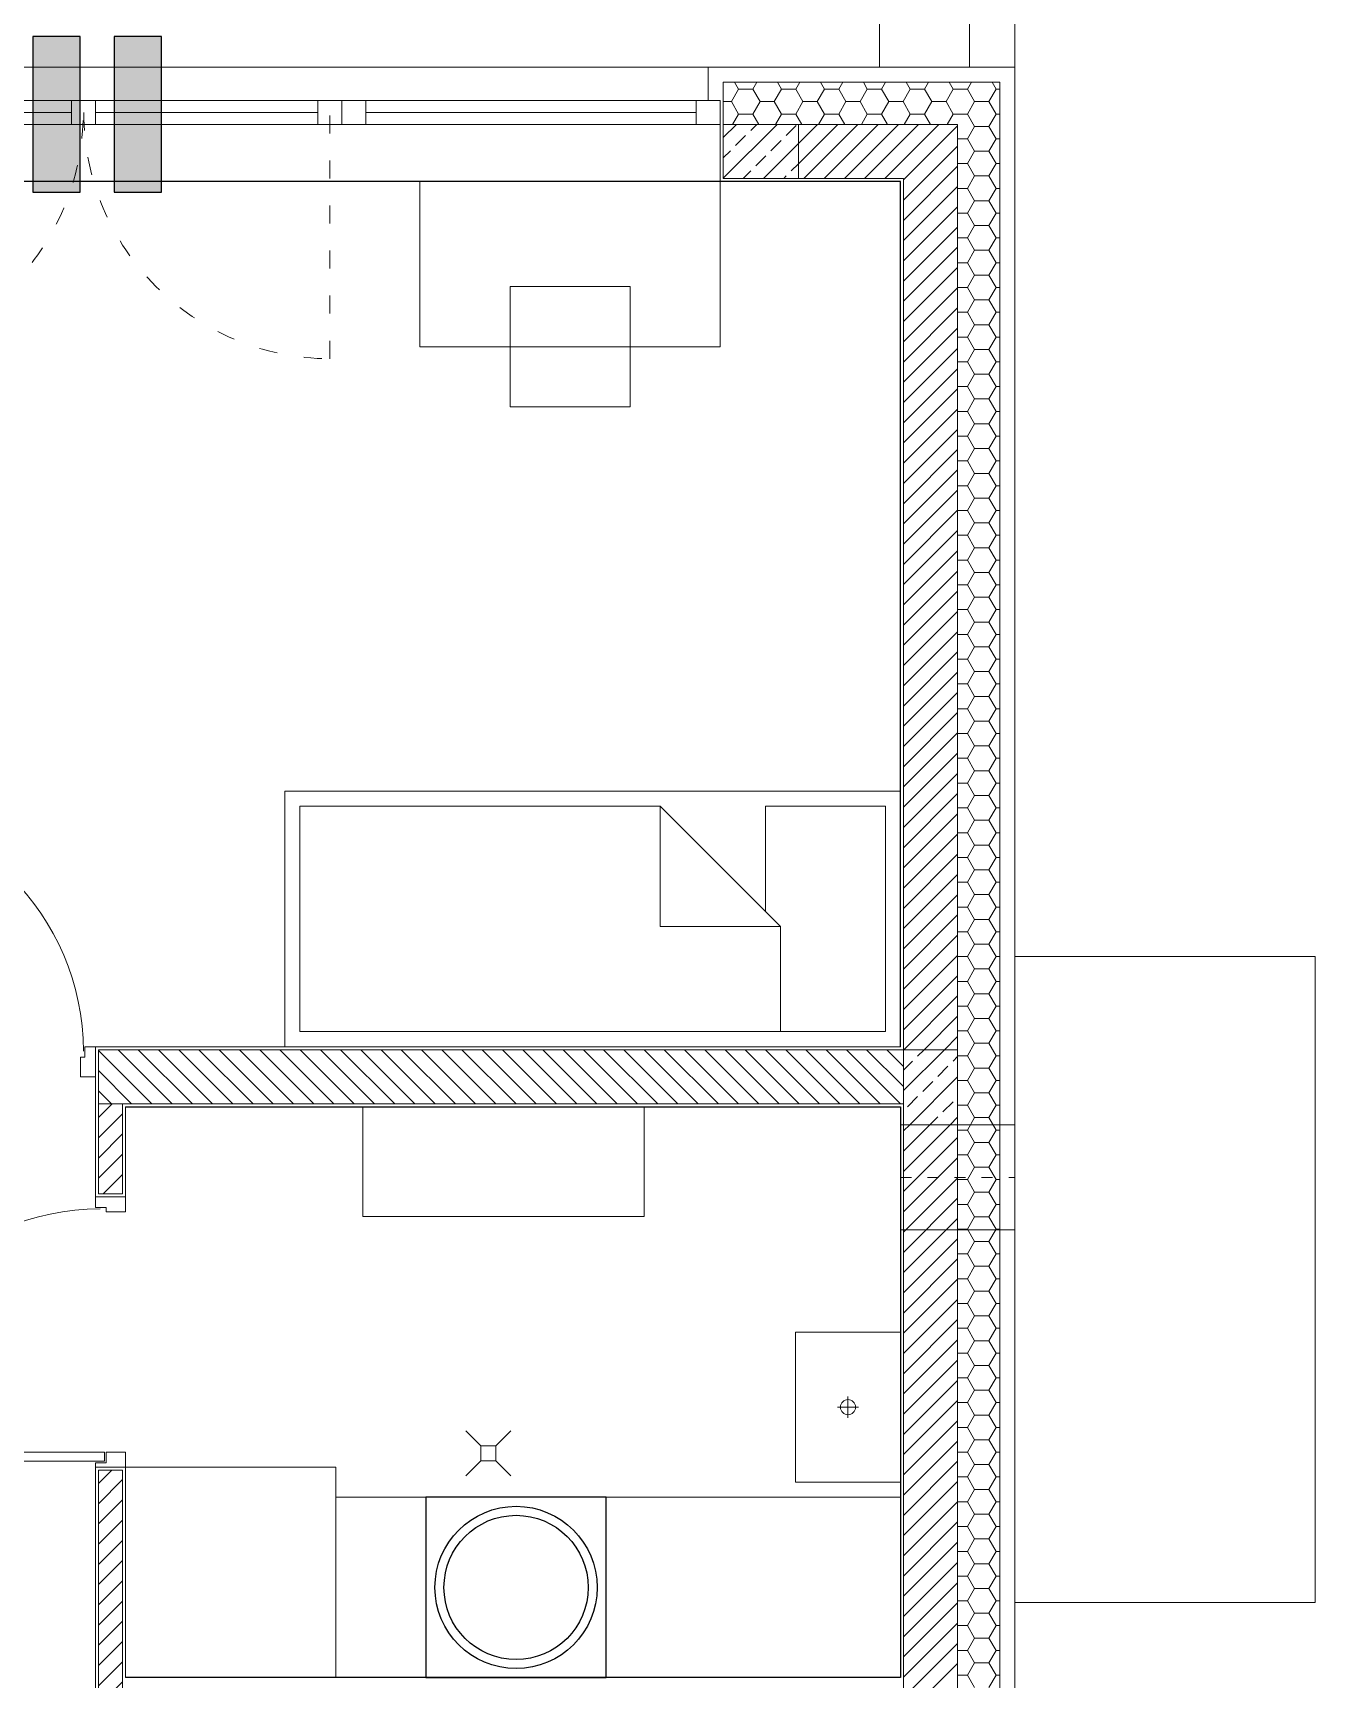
# Model space of a CAD drawing. Header units: millimetres. Extents: x 1780 to 154263, y -7240 to 17216.
# Drawn here: x 104439 to 104866, y 4041 to 4589 of the extents above; entities that cross this region are included whole.
import ezdxf

# ---------------------------------------------------------------- set-up
doc = ezdxf.new("R2010")
doc.units = ezdxf.units.MM
doc.linetypes.add('ACAD_ISO03W100', pattern=[30, 12, -18])
for name, color, linetype, lineweight in [('2d_SX_aranżacja drukowana', 200, 'Continuous', 5), ('2d_SX_aranżacja niedrukowana', 191, 'Continuous', 5), ('2d_SX_gruba przekroje', 90, 'Continuous', 20), ('2d_SX_instalacje', 200, 'Continuous', 9), ('2d_SX_instalacje szkic - wentylacja nawiew', 170, 'Continuous', 5), ('2d_SX_przebicia', 96, 'Continuous', 13), ('2d_SX_stolarka drzwiowa', 211, 'Continuous', 5), ('2d_SX_stolarka okienna', 5, 'Continuous', 5), ('2d_SX_stolarka okznaczenia', 251, 'Continuous', 5), ('2d_SX_szraf', 251, 'Continuous', 0), ('2d_SX_warstwy', 181, 'Continuous', 9), ('2d_SX_widok', 10, 'Continuous', 9)]:
    doc.layers.add(name, color=color, linetype=linetype, lineweight=lineweight)
doc.layers.add('2d_SX_powierzchnia', color=251, linetype='Continuous', plot=False)
doc.layers.add('2d_SX_rewizja 18 września', color=210, linetype='Continuous')
doc.layers.add('60 instalacje elektryka', color=10, linetype='Continuous')

# ---------------------------------------------------------------- blocks, each defined once
blk = doc.blocks.new('PDKLD A2')
at = {"layer": '2d_SX_szraf'}
h = blk.add_hatch(dxfattribs=at)
h.set_pattern_fill('ANSI31', color=8, scale=1.5, angle=180, style=0)
h.set_pattern_definition([(45, (8803.4214, -14783.1416), (-3.36759605, 3.36759605), [])])
h.paths.add_polyline_path([(82724, -11987.24), (82716, -11987.24), (82716, -11957.24), (82724, -11957.24)])
h = blk.add_hatch(dxfattribs=at)
h.set_pattern_fill('ANSI31', color=8, scale=1.5, angle=180, style=0)
h.set_pattern_definition([(45, (8803.4214, -14696.1416), (-3.36759605, 3.36759605), [])])
h.paths.add_polyline_path([(82724, -12207.24), (82716, -12207.24), (82716, -12079.24), (82724, -12079.24)])
at = {"color": 8}
blk.add_lwpolyline([(82885, -12148.24), (82885, -12088.24), (82825, -12088.24), (82825, -12148.24), (82885, -12148.24)], close=True, dxfattribs=at)
for radius in [27, 24]:
    blk.add_circle((82855, -12118.24), radius, dxfattribs=at)
at = {"layer": '2d_SX_aranżacja drukowana', "color": 8, "ltscale": 5}
for p, q in [((82803.99, -11958.24), (82803.99, -11994.74)), ((82897.69, -11994.74), (82897.69, -11958.24)), ((82983, -11958.24), (82923, -11958.24)), ((82983, -12038.24), (82983, -11958.24)), ((82803.99, -11994.74), (82897.69, -11994.74)), ((82725, -12078.26), (82725, -12148.26)), ((82795, -12078.26), (82725, -12078.26)), ((82795, -12148.26), (82795, -12078.26)), ((82725, -12148.26), (82795, -12148.26))]:
    blk.add_line(p, q, dxfattribs=at)
blk.add_lwpolyline([(82948, -12083.24), (82983, -12083.24), (82983, -12033.24), (82948, -12033.24)], close=True, dxfattribs=at)
for points in [[(82965.5, -12054.74), (82965.5, -12061.74)], [(82969, -12058.24), (82962, -12058.24)]]:
    blk.add_lwpolyline(points, dxfattribs=at)
blk.add_circle((82965.5, -12058.24), 2.5, dxfattribs=at)
at = {"layer": '2d_SX_aranżacja niedrukowana', "color": 8}
for p, q in [((82795, -12088.24), (82795, -12088.24)), ((82795, -12088.24), (82983, -12088.24)), ((82983, -12088.24), (82983, -12088.24)), ((82983, -12088.24), (82983, -12088.24)), ((82983, -12088.24), (82983, -12088.24))]:
    blk.add_line(p, q, dxfattribs=at)
for points in [[(82823, -11650.24), (82823, -11705.24), (82923, -11705.24), (82923, -11650.24)], [(82893, -11725.24), (82893, -11685.24), (82853, -11685.24), (82853, -11725.24)], [(82778, -11938.24), (82778, -11853.24), (82983, -11853.24), (82983, -11938.24)]]:
    blk.add_lwpolyline(points, close=True, dxfattribs=at)
for points in [[(82943, -11933.24), (82783, -11933.24), (82783, -11858.24), (82903, -11858.24)], [(82903, -11858.24), (82943, -11898.24)], [(82903, -11858.24), (82903, -11898.24), (82943, -11898.24)], [(82938, -11893.24), (82938, -11858.24), (82978, -11858.24), (82978, -11933.24), (82943, -11933.24)], [(82943, -11898.24), (82943, -11933.24)]]:
    blk.add_lwpolyline(points, dxfattribs=at)
at = {"layer": '2d_SX_gruba przekroje', "color": 8}
for p, q in [((82923, -11612.24), (82919, -11612.24)), ((82919, -11612.24), (82919, -11623.24)), ((82923, -11612.24), (83021, -11612.24)), ((83021, -11612.24), (83021, -12711.24)), ((82919, -11623.24), (82923, -11623.24)), ((82923, -11650.24), (82923, -11623.24)), ((82983, -11650.24), (82923, -11650.24)), ((82983, -11938.24), (82983, -11650.24)), ((82725, -11938.24), (82715, -11938.24)), ((82715, -11938.24), (82715, -11988.24)), ((82983, -11938.24), (82725, -11938.24)), ((82725, -11988.24), (82725, -11958.24)), ((82725, -11958.24), (82983, -11958.24)), ((82983, -12148.24), (82983, -11958.24)), ((82715, -11988.24), (82725, -11988.24)), ((82725, -12078.24), (82715, -12078.24)), ((82715, -12078.24), (82715, -12148.24)), ((82725, -12148.24), (82725, -12078.24)), ((82715, -12148.24), (82715, -12158.24)), ((82983, -12148.24), (82725, -12148.24))]:
    blk.add_line(p, q, dxfattribs=at)
at = {"layer": '2d_SX_instalacje', "color": 8}
for points in [[(82843.26, -12071.09), (82838.26, -12066.09)], [(82848.26, -12071.09), (82853.26, -12066.09)], [(82843.26, -12076.09), (82838.26, -12081.09)], [(82848.26, -12076.09), (82853.26, -12081.09)]]:
    blk.add_lwpolyline(points, dxfattribs=at)
blk.add_lwpolyline([(82843.26, -12076.09), (82843.26, -12071.09), (82848.26, -12071.09), (82848.26, -12076.09)], close=True, dxfattribs=at)
at = {"layer": '2d_SX_instalacje szkic - wentylacja nawiew', "color": 8, "linetype": 'ACAD_ISO03W100', "ltscale": 0.3}
blk.add_line((82983, -11981.74), (83021, -11981.74), dxfattribs=at)
at = {"layer": '2d_SX_powierzchnia', "color": 8}
for p, q in [((82983, -11650.24), (82565, -11650.24)), ((82983, -11938.24), (82983, -11650.24)), ((82725, -11958.24), (82983, -11958.24)), ((82983, -11958.24), (82983, -12148.24)), ((82983, -12148.24), (82725, -12148.24))]:
    blk.add_line(p, q, dxfattribs=at)
at = {"layer": '2d_SX_przebicia', "color": 8}
for p, q in [((82983, -11964.24), (83021, -11964.24)), ((82983, -11999.24), (82983, -11964.24)), ((83021, -11964.24), (83021, -11999.24)), ((83021, -11999.24), (82983, -11999.24))]:
    blk.add_line(p, q, dxfattribs=at)
at = {"layer": '2d_SX_stolarka drzwiowa', "color": 8}
for points in [[(82711.5, -11938.24), (82715, -11938.24), (82715, -11948.24), (82710, -11948.24), (82710, -11941.74), (82711.5, -11941.74), (82711.5, -11938.24)], [(82715, -11991.74), (82715, -11988.24), (82725, -11988.24), (82725, -11993.24), (82718.5, -11993.24), (82718.5, -11991.74), (82715, -11991.74)], [(82718.5, -12073.24), (82718.5, -12076.74), (82715, -12076.74), (82715, -12078.24), (82725, -12078.24), (82725, -12073.24), (82718.5, -12073.24)]]:
    blk.add_lwpolyline(points, dxfattribs=at)
blk.add_lwpolyline([(82718, -12076.24), (82634.5, -12076.24), (82634.5, -12073.24), (82718, -12073.24)], close=True, dxfattribs=at)
at = {"layer": '2d_SX_stolarka okienna', "color": 8, "linetype": 'ACAD_ISO03W100', "ltscale": 0.5}
blk.add_line((82793, -11709.24), (82793, -11627.24), dxfattribs=at)
at = {"layer": '2d_SX_stolarka okienna', "color": 8}
for points in [[(82633, -11631.24), (82633, -11623.24), (82707, -11623.24), (82707, -11631.24)], [(82707, -11631.24), (82715, -11631.24), (82715, -11623.24), (82707, -11623.24), (82707, -11631.24)], [(82715, -11631.24), (82707, -11631.24), (82707, -11623.24), (82715, -11623.24), (82715, -11631.24)], [(82789, -11631.24), (82789, -11623.24), (82715, -11623.24), (82715, -11631.24)], [(82797, -11631.24), (82789, -11631.24), (82789, -11623.24), (82797, -11623.24), (82797, -11631.24)], [(82797, -11631.24), (82805, -11631.24), (82805, -11623.24), (82797, -11623.24), (82797, -11631.24)], [(82805, -11631.24), (82805, -11623.24), (82915, -11623.24), (82915, -11631.24)], [(82923, -11631.24), (82915, -11631.24), (82915, -11623.24), (82923, -11623.24), (82923, -11631.24)]]:
    blk.add_lwpolyline(points, close=True, dxfattribs=at)
for points in [[(82633, -11627.24), (82707, -11627.24)], [(82789, -11627.24), (82715, -11627.24)], [(82805, -11627.24), (82915, -11627.24)]]:
    blk.add_lwpolyline(points, dxfattribs=at)
at = {"layer": '2d_SX_stolarka okienna', "color": 8, "linetype": 'ACAD_ISO03W100', "ltscale": 0.5}
for centre, start, end in [((82628.84, -11627.17), 270.1168, 359.9514), ((82793.17, -11627.17), 180.0486, 269.8832)]:
    blk.add_arc(centre, 82.07, start, end, dxfattribs=at)
at = {"layer": '2d_SX_stolarka okznaczenia', "color": 8}
for centre, start, end in [((82628.58, -11940.16), 0.2975, 90.0508), ((82716.93, -12074.66), 90.2975, 180.0508)]:
    blk.add_arc(centre, 82.43, start, end, dxfattribs=at)
at = {"layer": '2d_SX_szraf', "color": 8}
blk.add_line((82976, -11612.24), (82976, -11359.24), dxfattribs=at)
at = {"layer": '2d_SX_szraf', "color": 8, "linetype": 'Continuous'}
for p, q in [((82926.69, -11623.67), (82929.07, -11619.54)), ((82929.07, -11619.54), (82927.74, -11617.24)), ((82929.08, -11619.54), (82933.84, -11619.54)), ((82933.84, -11619.54), (82935.17, -11617.24)), ((82936.22, -11623.67), (82933.84, -11619.54)), ((82940.98, -11623.67), (82943.36, -11619.54)), ((82943.36, -11619.54), (82942.03, -11617.24)), ((82943.36, -11619.54), (82948.13, -11619.54)), ((82948.12, -11619.54), (82949.46, -11617.24)), ((82950.51, -11623.67), (82948.12, -11619.54)), ((82955.27, -11623.67), (82957.65, -11619.54)), ((82957.65, -11619.54), (82956.32, -11617.24)), ((82957.65, -11619.54), (82962.41, -11619.54)), ((82962.41, -11619.54), (82963.74, -11617.24)), ((82964.79, -11623.67), (82962.41, -11619.54)), ((82969.56, -11623.67), (82971.94, -11619.54)), ((82971.94, -11619.54), (82970.61, -11617.24)), ((82971.94, -11619.54), (82976.7, -11619.54)), ((82976.7, -11619.54), (82978.03, -11617.24)), ((82979.08, -11623.67), (82976.7, -11619.54)), ((82983.84, -11623.67), (82986.22, -11619.54)), ((82986.22, -11619.54), (82984.89, -11617.24)), ((82986.23, -11619.54), (82990.99, -11619.54)), ((82990.99, -11619.54), (82992.32, -11617.24)), ((82993.37, -11623.67), (82990.99, -11619.54)), ((82998.13, -11623.67), (83000.51, -11619.54)), ((83000.51, -11619.54), (82999.18, -11617.24)), ((83000.51, -11619.54), (83005.28, -11619.54)), ((83005.27, -11619.54), (83006.61, -11617.24)), ((83007.66, -11623.67), (83005.27, -11619.54)), ((83012.42, -11623.67), (83014.8, -11619.54)), ((83014.8, -11619.54), (83013.47, -11617.24)), ((83014.8, -11619.54), (83016, -11619.54)), ((82924, -11623.67), (82926.69, -11623.67)), ((82929.07, -11627.79), (82926.69, -11623.67)), ((82933.84, -11627.79), (82936.22, -11623.67)), ((82936.22, -11623.67), (82940.98, -11623.67)), ((82943.36, -11627.79), (82940.98, -11623.67)), ((82948.12, -11627.79), (82950.51, -11623.67)), ((82950.51, -11623.67), (82955.27, -11623.67)), ((82957.65, -11627.79), (82955.27, -11623.67)), ((82962.41, -11627.79), (82964.79, -11623.67)), ((82964.79, -11623.67), (82969.56, -11623.67)), ((82971.94, -11627.79), (82969.56, -11623.67)), ((82976.7, -11627.79), (82979.08, -11623.67)), ((82979.08, -11623.67), (82983.84, -11623.67)), ((82986.22, -11627.79), (82983.84, -11623.67)), ((82990.99, -11627.79), (82993.37, -11623.67)), ((82993.37, -11623.67), (82998.13, -11623.67)), ((83000.51, -11627.79), (82998.13, -11623.67)), ((83005.27, -11627.79), (83007.66, -11623.67)), ((83007.66, -11623.67), (83012.42, -11623.67)), ((83014.8, -11627.79), (83012.42, -11623.67)), ((82924, -11635.65), (82928.41, -11631.24)), ((82924, -11649.12), (82941.88, -11631.24)), ((82927.09, -11631.24), (82929.07, -11627.79)), ((82929.08, -11627.79), (82933.84, -11627.79)), ((82933.12, -11633.27), (82935.15, -11631.24)), ((82935.83, -11631.24), (82933.84, -11627.79)), ((82941.37, -11631.24), (82943.36, -11627.79)), ((82943.36, -11627.79), (82948.13, -11627.79)), ((82944.9, -11634.95), (82948.27, -11631.58)), ((82950.11, -11631.24), (82948.12, -11627.79)), ((82949, -11637.59), (82955.35, -11631.24)), ((82949, -11644.32), (82962.09, -11631.24)), ((82950.82, -11649.24), (82968.82, -11631.24)), ((82955.66, -11631.24), (82957.65, -11627.79)), ((82957.56, -11649.24), (82975.56, -11631.24)), ((82957.65, -11627.79), (82962.41, -11627.79)), ((82964.4, -11631.24), (82962.41, -11627.79)), ((82964.3, -11649.24), (82982.3, -11631.24)), ((82969.95, -11631.24), (82971.94, -11627.79)), ((82971.03, -11649.24), (82989.03, -11631.24)), ((82971.94, -11627.79), (82976.7, -11627.79)), ((82978.69, -11631.24), (82976.7, -11627.79)), ((82977.77, -11649.24), (82995.77, -11631.24)), ((82984, -11649.73), (83002, -11631.73)), ((82984.24, -11631.24), (82986.22, -11627.79)), ((82986.23, -11627.79), (82990.99, -11627.79)), ((82992.98, -11631.24), (82990.99, -11627.79)), ((82998.52, -11631.24), (83000.51, -11627.79)), ((83000.51, -11627.79), (83005.28, -11627.79)), ((83007.66, -11631.91), (83005.27, -11627.79)), ((83005.27, -11636.04), (83007.66, -11631.91)), ((83007.66, -11631.91), (83012.42, -11631.91)), ((83012.42, -11631.91), (83014.8, -11627.79)), ((83014.8, -11636.04), (83012.42, -11631.91)), ((83014.8, -11627.79), (83016, -11627.79)), ((82928.06, -11638.32), (82931.43, -11634.95)), ((82937.35, -11649.24), (82949, -11637.59)), ((82939.85, -11640), (82943.22, -11636.64)), ((82984, -11656.47), (83002, -11638.47)), ((83002, -11636.04), (83005.28, -11636.04)), ((83007.66, -11640.16), (83005.27, -11636.04)), ((83012.42, -11640.16), (83014.8, -11636.04)), ((83014.8, -11636.04), (83016, -11636.04)), ((82924, -11642.38), (82926.38, -11640)), ((82934.8, -11645.05), (82938.17, -11641.69)), ((83005.27, -11644.29), (83007.66, -11640.16)), ((83007.66, -11640.16), (83012.42, -11640.16)), ((83014.8, -11644.29), (83012.42, -11640.16)), ((82930.62, -11649.24), (82933.12, -11646.74)), ((82944.09, -11649.24), (82944.9, -11648.42)), ((82946.59, -11646.74), (82949, -11644.32)), ((82984, -11663.2), (83002, -11645.2)), ((83002, -11644.29), (83005.28, -11644.29)), ((83007.66, -11648.41), (83005.27, -11644.29)), ((83005.27, -11652.54), (83007.66, -11648.41)), ((83007.66, -11648.41), (83012.42, -11648.41)), ((83012.42, -11648.41), (83014.8, -11644.29)), ((83014.8, -11652.54), (83012.42, -11648.41)), ((83014.8, -11644.29), (83016, -11644.29)), ((82984, -11669.94), (83002, -11651.94)), ((83002, -11652.54), (83005.28, -11652.54)), ((83007.66, -11656.66), (83005.27, -11652.54)), ((83012.42, -11656.66), (83014.8, -11652.54)), ((83014.8, -11652.54), (83016, -11652.54)), ((82984, -11676.67), (83002, -11658.67)), ((83005.27, -11660.79), (83007.66, -11656.66)), ((83007.66, -11656.66), (83012.42, -11656.66)), ((83014.8, -11660.79), (83012.42, -11656.66)), ((82984, -11683.41), (83002, -11665.41)), ((83002, -11660.79), (83005.28, -11660.79)), ((83007.66, -11664.91), (83005.27, -11660.79)), ((83005.27, -11669.03), (83007.66, -11664.91)), ((83007.66, -11664.91), (83012.42, -11664.91)), ((83012.42, -11664.91), (83014.8, -11660.79)), ((83014.8, -11669.03), (83012.42, -11664.91)), ((83014.8, -11660.79), (83016, -11660.79)), ((83002, -11669.03), (83005.28, -11669.03)), ((83007.66, -11673.16), (83005.27, -11669.03)), ((83012.42, -11673.16), (83014.8, -11669.03)), ((83014.8, -11669.03), (83016, -11669.03)), ((82984, -11690.14), (83002, -11672.14)), ((83005.27, -11677.28), (83007.66, -11673.16)), ((83007.66, -11673.16), (83012.42, -11673.16)), ((83014.8, -11677.28), (83012.42, -11673.16)), ((82984, -11696.88), (83002, -11678.88)), ((83002, -11677.28), (83005.28, -11677.28)), ((83007.66, -11681.41), (83005.27, -11677.28)), ((83005.27, -11685.53), (83007.66, -11681.41)), ((83007.66, -11681.41), (83012.42, -11681.41)), ((83012.42, -11681.41), (83014.8, -11677.28)), ((83014.8, -11685.53), (83012.42, -11681.41)), ((83014.8, -11677.28), (83016, -11677.28)), ((82984, -11703.62), (83002, -11685.62)), ((83002, -11685.53), (83005.28, -11685.53)), ((83007.66, -11689.66), (83005.27, -11685.53)), ((83012.42, -11689.66), (83014.8, -11685.53)), ((83014.8, -11685.53), (83016, -11685.53)), ((82984, -11710.35), (83002, -11692.35)), ((83005.27, -11693.78), (83007.66, -11689.66)), ((83007.66, -11689.66), (83012.42, -11689.66)), ((83014.8, -11693.78), (83012.42, -11689.66)), ((83002, -11693.78), (83005.28, -11693.78)), ((83007.66, -11697.91), (83005.27, -11693.78)), ((83005.27, -11702.03), (83007.66, -11697.91)), ((83007.66, -11697.91), (83012.42, -11697.91)), ((83012.42, -11697.91), (83014.8, -11693.78)), ((83014.8, -11702.03), (83012.42, -11697.91)), ((83014.8, -11693.78), (83016, -11693.78)), ((82984, -11717.09), (83002, -11699.09)), ((83002, -11702.03), (83005.28, -11702.03)), ((83007.66, -11706.15), (83005.27, -11702.03)), ((83012.42, -11706.15), (83014.8, -11702.03)), ((83014.8, -11702.03), (83016, -11702.03)), ((82984, -11723.82), (83002, -11705.82)), ((83005.27, -11710.28), (83007.66, -11706.15)), ((83007.66, -11706.15), (83012.42, -11706.15)), ((83014.8, -11710.28), (83012.42, -11706.15)), ((82984, -11730.56), (83002, -11712.56)), ((83002, -11710.28), (83005.28, -11710.28)), ((83007.66, -11714.4), (83005.27, -11710.28)), ((83005.27, -11718.53), (83007.66, -11714.4)), ((83007.66, -11714.4), (83012.42, -11714.4)), ((83012.42, -11714.4), (83014.8, -11710.28)), ((83014.8, -11718.53), (83012.42, -11714.4)), ((83014.8, -11710.28), (83016, -11710.28)), ((82984, -11737.29), (83002, -11719.29)), ((83002, -11718.53), (83005.28, -11718.53)), ((83007.66, -11722.65), (83005.27, -11718.53)), ((83012.42, -11722.65), (83014.8, -11718.53)), ((83014.8, -11718.53), (83016, -11718.53)), ((82984, -11744.03), (83002, -11726.03)), ((83005.27, -11726.78), (83007.66, -11722.65)), ((83007.66, -11722.65), (83012.42, -11722.65)), ((83014.8, -11726.78), (83012.42, -11722.65)), ((83002, -11726.78), (83005.28, -11726.78)), ((83007.66, -11730.9), (83005.27, -11726.78)), ((83005.27, -11735.03), (83007.66, -11730.9)), ((83007.66, -11730.9), (83012.42, -11730.9)), ((83012.42, -11730.9), (83014.8, -11726.78)), ((83014.8, -11735.03), (83012.42, -11730.9)), ((83014.8, -11726.78), (83016, -11726.78)), ((82984, -11750.76), (83002, -11732.76)), ((83002, -11735.03), (83005.28, -11735.03)), ((83007.66, -11739.15), (83005.27, -11735.03)), ((83012.42, -11739.15), (83014.8, -11735.03)), ((83014.8, -11735.03), (83016, -11735.03)), ((82984, -11757.5), (83002, -11739.5)), ((83005.27, -11743.27), (83007.66, -11739.15)), ((83007.66, -11739.15), (83012.42, -11739.15)), ((83014.8, -11743.27), (83012.42, -11739.15)), ((82984, -11764.23), (83002, -11746.23)), ((83002, -11743.27), (83005.28, -11743.27)), ((83007.66, -11747.4), (83005.27, -11743.27)), ((83005.27, -11751.52), (83007.66, -11747.4)), ((83007.66, -11747.4), (83012.42, -11747.4)), ((83012.42, -11747.4), (83014.8, -11743.27)), ((83014.8, -11751.52), (83012.42, -11747.4)), ((83014.8, -11743.27), (83016, -11743.27)), ((82984, -11770.97), (83002, -11752.97)), ((83002, -11751.52), (83005.28, -11751.52)), ((83007.66, -11755.65), (83005.27, -11751.52)), ((83012.42, -11755.65), (83014.8, -11751.52)), ((83014.8, -11751.52), (83016, -11751.52)), ((83005.27, -11759.77), (83007.66, -11755.65)), ((83007.66, -11755.65), (83012.42, -11755.65)), ((83014.8, -11759.77), (83012.42, -11755.65)), ((82984, -11777.7), (83002, -11759.7)), ((83002, -11759.77), (83005.28, -11759.77)), ((83007.66, -11763.9), (83005.27, -11759.77)), ((83005.27, -11768.02), (83007.66, -11763.9)), ((83007.66, -11763.9), (83012.42, -11763.9)), ((83012.42, -11763.9), (83014.8, -11759.77)), ((83014.8, -11768.02), (83012.42, -11763.9)), ((83014.8, -11759.77), (83016, -11759.77)), ((82984, -11784.44), (83002, -11766.44)), ((83002, -11768.02), (83005.28, -11768.02)), ((83007.66, -11772.15), (83005.27, -11768.02)), ((83012.42, -11772.15), (83014.8, -11768.02)), ((83014.8, -11768.02), (83016, -11768.02)), ((82984, -11791.17), (83002, -11773.17)), ((83005.27, -11776.27), (83007.66, -11772.15)), ((83007.66, -11772.15), (83012.42, -11772.15)), ((83014.8, -11776.27), (83012.42, -11772.15)), ((82984, -11797.91), (83002, -11779.91)), ((83002, -11776.27), (83005.28, -11776.27)), ((83007.66, -11780.39), (83005.27, -11776.27)), ((83005.27, -11784.52), (83007.66, -11780.39)), ((83007.66, -11780.39), (83012.42, -11780.39)), ((83012.42, -11780.39), (83014.8, -11776.27)), ((83014.8, -11784.52), (83012.42, -11780.39)), ((83014.8, -11776.27), (83016, -11776.27)), ((83002, -11784.52), (83005.28, -11784.52)), ((83007.66, -11788.64), (83005.27, -11784.52)), ((83012.42, -11788.64), (83014.8, -11784.52)), ((83014.8, -11784.52), (83016, -11784.52)), ((82984, -11804.64), (83002, -11786.64)), ((83005.27, -11792.77), (83007.66, -11788.64)), ((83007.66, -11788.64), (83012.42, -11788.64)), ((83014.8, -11792.77), (83012.42, -11788.64)), ((82984, -11811.38), (83002, -11793.38)), ((83002, -11792.77), (83005.28, -11792.77)), ((83007.66, -11796.89), (83005.27, -11792.77)), ((83005.27, -11801.02), (83007.66, -11796.89)), ((83007.66, -11796.89), (83012.42, -11796.89)), ((83012.42, -11796.89), (83014.8, -11792.77)), ((83014.8, -11801.02), (83012.42, -11796.89)), ((83014.8, -11792.77), (83016, -11792.77)), ((82984, -11818.11), (83002, -11800.11)), ((83002, -11801.02), (83005.28, -11801.02)), ((83007.66, -11805.14), (83005.27, -11801.02)), ((83012.42, -11805.14), (83014.8, -11801.02)), ((83014.8, -11801.02), (83016, -11801.02)), ((82984, -11824.85), (83002, -11806.85)), ((83005.27, -11809.27), (83007.66, -11805.14)), ((83007.66, -11805.14), (83012.42, -11805.14)), ((83014.8, -11809.27), (83012.42, -11805.14)), ((82984, -11831.58), (83002, -11813.58)), ((83002, -11809.27), (83005.28, -11809.27)), ((83007.66, -11813.39), (83005.27, -11809.27)), ((83005.27, -11817.51), (83007.66, -11813.39)), ((83007.66, -11813.39), (83012.42, -11813.39)), ((83012.42, -11813.39), (83014.8, -11809.27)), ((83014.8, -11817.51), (83012.42, -11813.39)), ((83014.8, -11809.27), (83016, -11809.27)), ((83002, -11817.51), (83005.28, -11817.51)), ((83007.66, -11821.64), (83005.27, -11817.51)), ((83012.42, -11821.64), (83014.8, -11817.51)), ((83014.8, -11817.51), (83016, -11817.51)), ((82984, -11838.32), (83002, -11820.32)), ((83005.27, -11825.76), (83007.66, -11821.64)), ((83007.66, -11821.64), (83012.42, -11821.64)), ((83014.8, -11825.76), (83012.42, -11821.64)), ((82984, -11845.05), (83002, -11827.05)), ((83002, -11825.76), (83005.28, -11825.76)), ((83007.66, -11829.89), (83005.27, -11825.76)), ((83005.27, -11834.01), (83007.66, -11829.89)), ((83007.66, -11829.89), (83012.42, -11829.89)), ((83012.42, -11829.89), (83014.8, -11825.76)), ((83014.8, -11834.01), (83012.42, -11829.89)), ((83014.8, -11825.76), (83016, -11825.76)), ((82984, -11851.79), (83002, -11833.79)), ((83002, -11834.01), (83005.28, -11834.01)), ((83007.66, -11838.14), (83005.27, -11834.01)), ((83012.42, -11838.14), (83014.8, -11834.01)), ((83014.8, -11834.01), (83016, -11834.01)), ((82984, -11858.52), (83002, -11840.52)), ((83005.27, -11842.26), (83007.66, -11838.14)), ((83007.66, -11838.14), (83012.42, -11838.14)), ((83014.8, -11842.26), (83012.42, -11838.14)), ((83002, -11842.26), (83005.28, -11842.26)), ((83007.66, -11846.39), (83005.27, -11842.26)), ((83005.27, -11850.51), (83007.66, -11846.39)), ((83007.66, -11846.39), (83012.42, -11846.39)), ((83012.42, -11846.39), (83014.8, -11842.26)), ((83014.8, -11850.51), (83012.42, -11846.39)), ((83014.8, -11842.26), (83016, -11842.26)), ((82984, -11865.26), (83002, -11847.26)), ((83002, -11850.51), (83005.28, -11850.51)), ((83007.66, -11854.63), (83005.27, -11850.51)), ((83012.42, -11854.63), (83014.8, -11850.51)), ((83014.8, -11850.51), (83016, -11850.51)), ((82984, -11872), (83002, -11854)), ((83005.27, -11858.76), (83007.66, -11854.63)), ((83007.66, -11854.63), (83012.42, -11854.63)), ((83014.8, -11858.76), (83012.42, -11854.63)), ((82984, -11878.73), (83002, -11860.73)), ((83002, -11858.76), (83005.28, -11858.76)), ((83007.66, -11862.88), (83005.27, -11858.76)), ((83005.27, -11867.01), (83007.66, -11862.88)), ((83007.66, -11862.88), (83012.42, -11862.88)), ((83012.42, -11862.88), (83014.8, -11858.76)), ((83014.8, -11867.01), (83012.42, -11862.88)), ((83014.8, -11858.76), (83016, -11858.76)), ((82984, -11885.47), (83002, -11867.47)), ((83002, -11867.01), (83005.28, -11867.01)), ((83007.66, -11871.13), (83005.27, -11867.01)), ((83012.42, -11871.13), (83014.8, -11867.01)), ((83014.8, -11867.01), (83016, -11867.01)), ((83005.27, -11875.26), (83007.66, -11871.13)), ((83007.66, -11871.13), (83012.42, -11871.13)), ((83014.8, -11875.26), (83012.42, -11871.13)), ((82984, -11892.2), (83002, -11874.2)), ((83002, -11875.26), (83005.28, -11875.26)), ((83007.66, -11879.38), (83005.27, -11875.26)), ((83005.27, -11883.51), (83007.66, -11879.38)), ((83007.66, -11879.38), (83012.42, -11879.38)), ((83012.42, -11879.38), (83014.8, -11875.26)), ((83014.8, -11883.51), (83012.42, -11879.38)), ((83014.8, -11875.26), (83016, -11875.26)), ((82984, -11898.94), (83002, -11880.94)), ((83002, -11883.51), (83005.28, -11883.51)), ((83007.66, -11887.63), (83005.27, -11883.51)), ((83012.42, -11887.63), (83014.8, -11883.51)), ((83014.8, -11883.51), (83016, -11883.51)), ((82984, -11905.67), (83002, -11887.67)), ((83005.27, -11891.75), (83007.66, -11887.63)), ((83007.66, -11887.63), (83012.42, -11887.63)), ((83014.8, -11891.75), (83012.42, -11887.63)), ((82984, -11912.41), (83002, -11894.41)), ((83002, -11891.75), (83005.28, -11891.75)), ((83007.66, -11895.88), (83005.27, -11891.75)), ((83005.27, -11900), (83007.66, -11895.88)), ((83007.66, -11895.88), (83012.42, -11895.88)), ((83012.42, -11895.88), (83014.8, -11891.75)), ((83014.8, -11900), (83012.42, -11895.88)), ((83014.8, -11891.75), (83016, -11891.75)), ((82984, -11919.14), (83002, -11901.14)), ((83002, -11900), (83005.28, -11900)), ((83007.66, -11904.13), (83005.27, -11900)), ((83012.42, -11904.13), (83014.8, -11900)), ((83014.8, -11900), (83016, -11900)), ((83005.27, -11908.25), (83007.66, -11904.13)), ((83007.66, -11904.13), (83012.42, -11904.13)), ((83014.8, -11908.25), (83012.42, -11904.13)), ((82984, -11925.88), (83002, -11907.88)), ((83002, -11908.25), (83005.28, -11908.25)), ((83007.66, -11912.38), (83005.27, -11908.25)), ((83005.27, -11916.5), (83007.66, -11912.38)), ((83007.66, -11912.38), (83012.42, -11912.38)), ((83012.42, -11912.38), (83014.8, -11908.25)), ((83014.8, -11916.5), (83012.42, -11912.38)), ((83014.8, -11908.25), (83016, -11908.25)), ((82984, -11932.61), (83002, -11914.61)), ((83002, -11916.5), (83005.28, -11916.5)), ((83007.66, -11920.63), (83005.27, -11916.5)), ((83012.42, -11920.63), (83014.8, -11916.5)), ((83014.8, -11916.5), (83016, -11916.5)), ((82984.11, -11939.24), (83002, -11921.35)), ((83005.27, -11924.75), (83007.66, -11920.63)), ((83007.66, -11920.63), (83012.42, -11920.63)), ((83014.8, -11924.75), (83012.42, -11920.63)), ((82990.85, -11939.24), (83002, -11928.08)), ((83002, -11924.75), (83005.28, -11924.75)), ((83007.66, -11928.87), (83005.27, -11924.75)), ((83005.27, -11933), (83007.66, -11928.87)), ((83007.66, -11928.87), (83012.42, -11928.87)), ((83012.42, -11928.87), (83014.8, -11924.75)), ((83014.8, -11933), (83012.42, -11928.87)), ((83014.8, -11924.75), (83016, -11924.75)), ((83002, -11933), (83005.28, -11933)), ((83007.66, -11937.12), (83005.27, -11933)), ((83012.42, -11937.12), (83014.8, -11933)), ((83014.8, -11933), (83016, -11933)), ((82733.77, -11957.24), (82716, -11939.47)), ((82740.5, -11957.24), (82722.5, -11939.24)), ((82747.24, -11957.24), (82729.24, -11939.24)), ((82753.97, -11957.24), (82735.97, -11939.24)), ((82760.71, -11957.24), (82742.71, -11939.24)), ((82767.44, -11957.24), (82749.44, -11939.24)), ((82774.18, -11957.24), (82756.18, -11939.24)), ((82780.91, -11957.24), (82762.91, -11939.24)), ((82787.65, -11957.24), (82769.65, -11939.24)), ((82794.39, -11957.24), (82776.39, -11939.24)), ((82801.12, -11957.24), (82783.12, -11939.24)), ((82807.86, -11957.24), (82789.86, -11939.24)), ((82814.59, -11957.24), (82796.59, -11939.24)), ((82821.33, -11957.24), (82803.33, -11939.24)), ((82828.06, -11957.24), (82810.06, -11939.24)), ((82834.8, -11957.24), (82816.8, -11939.24)), ((82841.53, -11957.24), (82823.53, -11939.24)), ((82848.27, -11957.24), (82830.27, -11939.24)), ((82855, -11957.24), (82837, -11939.24)), ((82861.74, -11957.24), (82843.74, -11939.24)), ((82868.47, -11957.24), (82850.47, -11939.24)), ((82875.21, -11957.24), (82857.21, -11939.24)), ((82881.94, -11957.24), (82863.94, -11939.24)), ((82888.68, -11957.24), (82870.68, -11939.24)), ((82895.41, -11957.24), (82877.41, -11939.24)), ((82902.15, -11957.24), (82884.15, -11939.24)), ((82908.88, -11957.24), (82890.88, -11939.24)), ((82915.62, -11957.24), (82897.62, -11939.24)), ((82922.35, -11957.24), (82904.35, -11939.24)), ((82929.09, -11957.24), (82911.09, -11939.24)), ((82935.82, -11957.24), (82917.82, -11939.24)), ((82942.56, -11957.24), (82924.56, -11939.24)), ((82949.29, -11957.24), (82931.29, -11939.24)), ((82956.03, -11957.24), (82938.03, -11939.24)), ((82962.77, -11957.24), (82944.77, -11939.24)), ((82969.5, -11957.24), (82951.5, -11939.24)), ((82976.24, -11957.24), (82958.24, -11939.24)), ((82982.97, -11957.24), (82964.97, -11939.24)), ((82984, -11951.53), (82971.71, -11939.24)), ((82984, -11944.8), (82978.44, -11939.24)), ((82984, -11939.35), (82984.11, -11939.24)), ((82984, -11952.82), (82997.58, -11939.24)), ((82988.68, -11941.4), (82990.85, -11939.24)), ((82997.58, -11939.24), (83002, -11934.82)), ((83005.27, -11941.25), (83007.66, -11937.12)), ((83007.66, -11937.12), (83012.42, -11937.12)), ((83014.8, -11941.25), (83012.42, -11937.12)), ((82984, -11946.08), (82987, -11943.09)), ((82995.42, -11948.14), (82998.78, -11944.77)), ((83000.47, -11943.09), (83002, -11941.55)), ((83002, -11941.25), (83005.28, -11941.25)), ((83007.66, -11945.37), (83005.27, -11941.25)), ((83005.27, -11949.5), (83007.66, -11945.37)), ((83007.66, -11945.37), (83012.42, -11945.37)), ((83012.42, -11945.37), (83014.8, -11941.25)), ((83014.8, -11949.5), (83012.42, -11945.37)), ((83014.8, -11941.25), (83016, -11941.25)), ((82727.03, -11957.24), (82716, -11946.2)), ((82986.05, -11964.24), (83002, -11948.29)), ((82990.37, -11953.19), (82993.73, -11949.82)), ((83002, -11949.5), (83005.28, -11949.5)), ((83007.66, -11953.62), (83005.27, -11949.5)), ((83012.42, -11953.62), (83014.8, -11949.5)), ((83014.8, -11949.5), (83016, -11949.5)), ((82720.3, -11957.24), (82716, -11952.94)), ((82985.31, -11958.24), (82988.68, -11954.87)), ((83005.27, -11957.75), (83007.66, -11953.62)), ((83007.66, -11953.62), (83012.42, -11953.62)), ((83014.8, -11957.75), (83012.42, -11953.62)), ((82992.79, -11964.24), (82995.42, -11961.61)), ((82997.1, -11959.92), (83000.47, -11956.56)), ((82999.53, -11964.24), (83002, -11961.76)), ((83002, -11957.75), (83005.28, -11957.75)), ((83007.66, -11961.87), (83005.27, -11957.75)), ((83012.42, -11961.87), (83014.8, -11957.75)), ((83014.8, -11957.75), (83016, -11957.75)), ((82984, -11966.29), (82986.05, -11964.24)), ((82984, -11973.02), (82992.79, -11964.24)), ((82984, -11979.76), (82999.53, -11964.24)), ((83002, -11965.99), (83005.28, -11965.99)), ((83005.27, -11965.99), (83007.66, -11961.87)), ((83007.66, -11970.12), (83005.27, -11965.99)), ((83007.66, -11961.87), (83012.42, -11961.87)), ((83014.8, -11965.99), (83012.42, -11961.87)), ((83012.42, -11970.12), (83014.8, -11965.99)), ((83014.8, -11965.99), (83016, -11965.99)), ((82984, -11986.49), (83002, -11968.49)), ((83005.27, -11974.24), (83007.66, -11970.12)), ((83007.66, -11970.12), (83012.42, -11970.12)), ((83014.8, -11974.24), (83012.42, -11970.12)), ((82984, -11993.23), (83002, -11975.23)), ((83002, -11974.24), (83005.28, -11974.24)), ((83007.66, -11978.37), (83005.27, -11974.24)), ((83012.42, -11978.37), (83014.8, -11974.24)), ((83014.8, -11974.24), (83016, -11974.24)), ((82984, -11999.96), (83002, -11981.96)), ((83002, -11982.49), (83005.28, -11982.49)), ((83005.27, -11982.49), (83007.66, -11978.37)), ((83007.66, -11986.62), (83005.27, -11982.49)), ((83007.66, -11978.37), (83012.42, -11978.37)), ((83014.8, -11982.49), (83012.42, -11978.37)), ((83012.42, -11986.62), (83014.8, -11982.49)), ((83014.8, -11982.49), (83016, -11982.49)), ((82984, -12006.7), (83002, -11988.7)), ((83005.27, -11990.74), (83007.66, -11986.62)), ((83007.66, -11986.62), (83012.42, -11986.62)), ((83014.8, -11990.74), (83012.42, -11986.62)), ((83002, -11990.74), (83005.28, -11990.74)), ((83007.66, -11994.87), (83005.27, -11990.74)), ((83012.42, -11994.87), (83014.8, -11990.74)), ((83014.8, -11990.74), (83016, -11990.74)), ((82984, -12013.43), (83002, -11995.43)), ((83002, -11998.99), (83005.28, -11998.99)), ((83005.27, -11998.99), (83007.66, -11994.87)), ((83007.66, -12003.11), (83005.27, -11998.99)), ((83007.66, -11994.87), (83012.42, -11994.87)), ((83014.8, -11998.99), (83012.42, -11994.87)), ((83012.42, -12003.11), (83014.8, -11998.99)), ((83014.8, -11998.99), (83016, -11998.99)), ((82984, -12020.17), (83002, -12002.17)), ((83005.27, -12007.24), (83007.66, -12003.11)), ((83007.66, -12003.11), (83012.42, -12003.11)), ((83014.8, -12007.24), (83012.42, -12003.11)), ((82984, -12026.9), (83002, -12008.9)), ((83002, -12007.24), (83005.28, -12007.24)), ((83007.66, -12011.36), (83005.27, -12007.24)), ((83012.42, -12011.36), (83014.8, -12007.24)), ((83014.8, -12007.24), (83016, -12007.24)), ((82984, -12033.64), (83002, -12015.64)), ((83002, -12015.49), (83005.28, -12015.49)), ((83005.27, -12015.49), (83007.66, -12011.36)), ((83007.66, -12019.61), (83005.27, -12015.49)), ((83007.66, -12011.36), (83012.42, -12011.36)), ((83014.8, -12015.49), (83012.42, -12011.36)), ((83012.42, -12019.61), (83014.8, -12015.49)), ((83014.8, -12015.49), (83016, -12015.49)), ((83005.27, -12023.74), (83007.66, -12019.61)), ((83007.66, -12019.61), (83012.42, -12019.61)), ((83014.8, -12023.74), (83012.42, -12019.61)), ((82984, -12040.37), (83002, -12022.37)), ((83002, -12023.74), (83005.28, -12023.74)), ((83007.66, -12027.86), (83005.27, -12023.74)), ((83012.42, -12027.86), (83014.8, -12023.74)), ((83014.8, -12023.74), (83016, -12023.74)), ((82984, -12047.11), (83002, -12029.11)), ((83002, -12031.99), (83005.28, -12031.99)), ((83005.27, -12031.99), (83007.66, -12027.86)), ((83007.66, -12036.11), (83005.27, -12031.99)), ((83007.66, -12027.86), (83012.42, -12027.86)), ((83014.8, -12031.99), (83012.42, -12027.86)), ((83012.42, -12036.11), (83014.8, -12031.99)), ((83014.8, -12031.99), (83016, -12031.99)), ((82984, -12053.85), (83002, -12035.85)), ((83005.27, -12040.23), (83007.66, -12036.11)), ((83007.66, -12036.11), (83012.42, -12036.11)), ((83014.8, -12040.23), (83012.42, -12036.11)), ((82984, -12060.58), (83002, -12042.58)), ((83002, -12040.23), (83005.28, -12040.23)), ((83007.66, -12044.36), (83005.27, -12040.23)), ((83012.42, -12044.36), (83014.8, -12040.23)), ((83014.8, -12040.23), (83016, -12040.23)), ((82984, -12067.32), (83002, -12049.32)), ((83002, -12048.48), (83005.28, -12048.48)), ((83005.27, -12048.48), (83007.66, -12044.36)), ((83007.66, -12052.61), (83005.27, -12048.48)), ((83007.66, -12044.36), (83012.42, -12044.36)), ((83014.8, -12048.48), (83012.42, -12044.36)), ((83012.42, -12052.61), (83014.8, -12048.48)), ((83014.8, -12048.48), (83016, -12048.48)), ((83005.27, -12056.73), (83007.66, -12052.61)), ((83007.66, -12052.61), (83012.42, -12052.61)), ((83014.8, -12056.73), (83012.42, -12052.61)), ((82984, -12074.05), (83002, -12056.05)), ((83002, -12056.73), (83005.28, -12056.73)), ((83007.66, -12060.86), (83005.27, -12056.73)), ((83012.42, -12060.86), (83014.8, -12056.73)), ((83014.8, -12056.73), (83016, -12056.73)), ((82984, -12080.79), (83002, -12062.79)), ((83002, -12064.98), (83005.28, -12064.98)), ((83005.27, -12064.98), (83007.66, -12060.86)), ((83007.66, -12069.11), (83005.27, -12064.98)), ((83007.66, -12060.86), (83012.42, -12060.86)), ((83014.8, -12064.98), (83012.42, -12060.86)), ((83012.42, -12069.11), (83014.8, -12064.98)), ((83014.8, -12064.98), (83016, -12064.98)), ((82984, -12087.52), (83002, -12069.52)), ((83005.27, -12073.23), (83007.66, -12069.11)), ((83007.66, -12069.11), (83012.42, -12069.11)), ((83014.8, -12073.23), (83012.42, -12069.11)), ((82984, -12094.26), (83002, -12076.26)), ((83002, -12073.23), (83005.28, -12073.23)), ((83007.66, -12077.35), (83005.27, -12073.23)), ((83012.42, -12077.35), (83014.8, -12073.23)), ((83014.8, -12073.23), (83016, -12073.23)), ((83002, -12081.48), (83005.28, -12081.48)), ((83005.27, -12081.48), (83007.66, -12077.35)), ((83007.66, -12085.6), (83005.27, -12081.48)), ((83007.66, -12077.35), (83012.42, -12077.35)), ((83014.8, -12081.48), (83012.42, -12077.35)), ((83012.42, -12085.6), (83014.8, -12081.48)), ((83014.8, -12081.48), (83016, -12081.48)), ((82984, -12100.99), (83002, -12082.99)), ((83005.27, -12089.73), (83007.66, -12085.6)), ((83007.66, -12085.6), (83012.42, -12085.6)), ((83014.8, -12089.73), (83012.42, -12085.6)), ((82984, -12107.73), (83002, -12089.73)), ((83002, -12089.73), (83005.28, -12089.73)), ((83007.66, -12093.85), (83005.27, -12089.73)), ((83012.42, -12093.85), (83014.8, -12089.73)), ((83014.8, -12089.73), (83016, -12089.73)), ((82984, -12114.46), (83002, -12096.46)), ((83002, -12097.98), (83005.28, -12097.98)), ((83005.27, -12097.98), (83007.66, -12093.85)), ((83007.66, -12102.1), (83005.27, -12097.98)), ((83007.66, -12093.85), (83012.42, -12093.85)), ((83014.8, -12097.98), (83012.42, -12093.85)), ((83012.42, -12102.1), (83014.8, -12097.98)), ((83014.8, -12097.98), (83016, -12097.98)), ((82984, -12121.2), (83002, -12103.2)), ((83005.27, -12106.23), (83007.66, -12102.1)), ((83007.66, -12102.1), (83012.42, -12102.1)), ((83014.8, -12106.23), (83012.42, -12102.1)), ((83002, -12106.23), (83005.28, -12106.23)), ((83007.66, -12110.35), (83005.27, -12106.23)), ((83012.42, -12110.35), (83014.8, -12106.23)), ((83014.8, -12106.23), (83016, -12106.23)), ((82984, -12127.93), (83002, -12109.93)), ((83002, -12114.47), (83005.28, -12114.47)), ((83005.27, -12114.47), (83007.66, -12110.35)), ((83007.66, -12118.6), (83005.27, -12114.47)), ((83007.66, -12110.35), (83012.42, -12110.35)), ((83014.8, -12114.47), (83012.42, -12110.35)), ((83012.42, -12118.6), (83014.8, -12114.47)), ((83014.8, -12114.47), (83016, -12114.47)), ((82984, -12134.67), (83002, -12116.67)), ((83005.27, -12122.72), (83007.66, -12118.6)), ((83007.66, -12118.6), (83012.42, -12118.6)), ((83014.8, -12122.72), (83012.42, -12118.6)), ((82984, -12141.4), (83002, -12123.4)), ((83002, -12122.72), (83005.28, -12122.72)), ((83007.66, -12126.85), (83005.27, -12122.72)), ((83012.42, -12126.85), (83014.8, -12122.72)), ((83014.8, -12122.72), (83016, -12122.72)), ((82984, -12148.14), (83002, -12130.14)), ((83002, -12130.97), (83005.28, -12130.97)), ((83005.27, -12130.97), (83007.66, -12126.85)), ((83007.66, -12135.1), (83005.27, -12130.97)), ((83007.66, -12126.85), (83012.42, -12126.85)), ((83014.8, -12130.97), (83012.42, -12126.85)), ((83012.42, -12135.1), (83014.8, -12130.97)), ((83014.8, -12130.97), (83016, -12130.97)), ((82984, -12154.87), (83002, -12136.87)), ((83005.27, -12139.22), (83007.66, -12135.1)), ((83007.66, -12135.1), (83012.42, -12135.1)), ((83014.8, -12139.22), (83012.42, -12135.1)), ((83002, -12139.22), (83005.28, -12139.22)), ((83007.66, -12143.35), (83005.27, -12139.22)), ((83012.42, -12143.35), (83014.8, -12139.22)), ((83014.8, -12139.22), (83016, -12139.22)), ((82984, -12161.61), (83002, -12143.61)), ((83002, -12147.47), (83005.28, -12147.47)), ((83005.27, -12147.47), (83007.66, -12143.35)), ((83007.66, -12151.59), (83005.27, -12147.47)), ((83007.66, -12143.35), (83012.42, -12143.35)), ((83014.8, -12147.47), (83012.42, -12143.35)), ((83012.42, -12151.59), (83014.8, -12147.47)), ((83014.8, -12147.47), (83016, -12147.47))]:
    blk.add_line(p, q, dxfattribs=at)
at = {"layer": '2d_SX_warstwy', "color": 8}
for p, q in [((82924, -11631.24), (82924, -11617.24)), ((82924, -11617.24), (83016, -11617.24)), ((83016, -11617.24), (83016, -12706.24)), ((82924, -11649.24), (82924, -11631.24)), ((82924, -11631.24), (82949, -11631.24)), ((83002, -11631.24), (82924, -11631.24)), ((82949, -11631.24), (82949, -11649.24)), ((83002, -11631.24), (82949, -11631.24)), ((82949, -11631.24), (82949, -11649.24)), ((83002, -12692.24), (83002, -11631.24)), ((83002, -11939.24), (83002, -11631.24)), ((82949, -11649.24), (82924, -11649.24)), ((82949, -11649.24), (82984, -11649.24)), ((82984, -11649.24), (82984, -11939.24)), ((82716, -11957.24), (82716, -11939.24)), ((82716, -11939.24), (82984, -11939.24)), ((83002, -11939.24), (82984, -11939.24)), ((82984, -11939.24), (82984, -11964.24)), ((82984, -11939.24), (82984, -11957.24)), ((82984, -11939.24), (83002, -11939.24)), ((83002, -11964.24), (83002, -11939.24)), ((82984, -11957.24), (82716, -11957.24)), ((82984, -12385.74), (82984, -11964.24)), ((82984, -11964.24), (83002, -11964.24)), ((82984, -11964.24), (83002, -11964.24)), ((83002, -11964.24), (83002, -12385.74))]:
    blk.add_line(p, q, dxfattribs=at)
for points in [[(82724, -11987.24), (82716, -11987.24), (82716, -11957.24), (82724, -11957.24)], [(82724, -12207.24), (82716, -12207.24), (82716, -12079.24), (82724, -12079.24)]]:
    blk.add_lwpolyline(points, close=True, dxfattribs=at)
at = {"layer": '2d_SX_widok', "color": 8, "ltscale": 0.5}
for p, q in [((83021, -11314.24), (83021, -12711.24)), ((83006, -11612.24), (83006, -11329.24)), ((82236, -11612.24), (83006, -11612.24)), ((82923, -11612.24), (82319, -11612.24)), ((82923, -11650.24), (82923, -11623.24)), ((82565, -11650.24), (82923, -11650.24)), ((83021, -11908.24), (83121, -11908.24)), ((83121, -11908.24), (83121, -12123.24)), ((83121, -12123.24), (83021, -12123.24))]:
    blk.add_line(p, q, dxfattribs=at)
blk = doc.blocks.new('kontaktron')
at = {"layer": '60 instalacje elektryka', "transparency": 33554687}
h = blk.add_hatch(color=256, dxfattribs=at)
h.dxf.hatch_style = 1
h.paths.add_polyline_path([(98382.72, -9882.69), (98405.26, -9882.69), (98405.26, -9956.66), (98382.72, -9956.66)])
h = blk.add_hatch(color=256, dxfattribs=at)
h.dxf.hatch_style = 1
h.paths.add_polyline_path([(98421.29, -9882.69), (98443.83, -9882.69), (98443.83, -9956.66), (98421.29, -9956.66)])
at = {"layer": '60 instalacje elektryka'}
for points in [[(98382.72, -9882.69), (98405.26, -9882.69), (98405.26, -9956.66), (98382.72, -9956.66)], [(98421.29, -9882.69), (98443.83, -9882.69), (98443.83, -9956.66), (98421.29, -9956.66)], [(98421.29, -9882.69), (98443.83, -9882.69), (98443.83, -9956.66), (98421.29, -9956.66)]]:
    blk.add_lwpolyline(points, close=True, dxfattribs=at)

msp = doc.modelspace()

# ---------------------------------------------------------------- block references
at = {"layer": '2d_SX_rewizja 18 września'}
msp.add_blockref('PDKLD A2', (21744.69, 16189.48), dxfattribs=at)
at = {"layer": '2d_SX_rewizja 18 września', "xscale": -0.7, "yscale": 0.7, "zscale": 0.7}
msp.add_blockref('kontaktron', (173349.53, 11505.36), dxfattribs=at)

doc.saveas('drawing.dxf')
